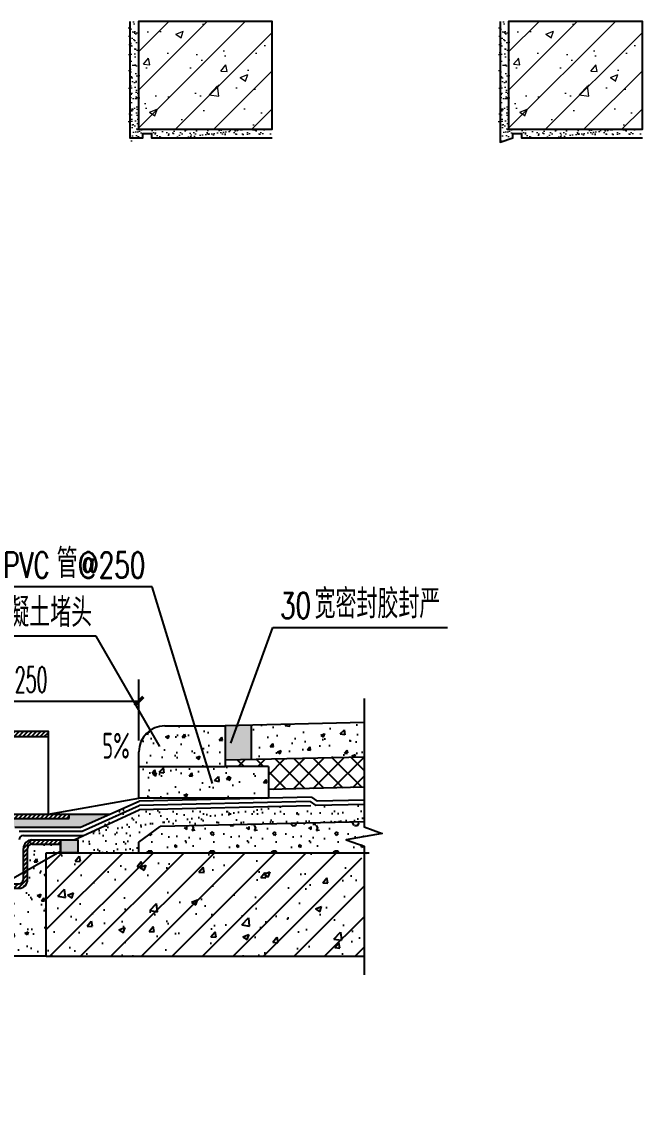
# Model space of a CAD drawing. Extents: x -518115 to 790560, y -210384 to 1628073.
# Drawn here: x 414851 to 416290, y 931034 to 933535 of the extents above; entities that cross this region are included whole.
import ezdxf

# ---------------------------------------------------------------- set-up
doc = ezdxf.new("R2010")
doc.units = 0
doc.header["$LTSCALE"] = 1000
doc.header["$MEASUREMENT"] = 0
doc.linetypes.add('DASH', pattern=[0.35, 0.25, -0.1])
for name, color, linetype in [('AD-INDX', 43, 'Continuous'), ('AD-SIGN', 195, 'Continuous'), ('AE-FNSH', 11, 'Continuous'), ('AE-PATN-MATE', 8, 'Continuous'), ('AE-PIPE', 10, 'Continuous'), ('AE-STRU-HACH', 8, 'Continuous'), ('AE-SUFC', 3, 'Continuous'), ('COLUMN', 9, 'Continuous'), ('DIM_LEAD', 3, 'Continuous'), ('DIM_SYMB', 3, 'Continuous'), ('PUB_DIM', 3, 'Continuous'), ('PUB_TEXT', 4, 'Continuous'), ('RCWALL', 71, 'Continuous'), ('看线', 251, 'Continuous')]:
    doc.layers.add(name, color=color, linetype=linetype)
doc.layers.add('PUB_HATCH', color=8, linetype='Continuous', lineweight=9)
doc.styles.add('_TCH_DIM', font='SIMPLEX.shx', dxfattribs={"width": 0.7, "bigfont": 'GBCBIG.shx'})
doc.styles.add('_TCH_DIM_T3', font='SIMPLEX.shx', dxfattribs={"width": 0.494118, "bigfont": 'GBCBIG.shx'})
doc.styles.add('TH-STYLE3', font='tssdeng.shx', dxfattribs={"width": 0.7, "bigfont": 'tssdchn.shx'})
doc.dimstyles.new('_TCH_ARCH&&10', dxfattribs={"dimtxt": 29.75, "dimasz": 10, "dimexe": 25, "dimexo": 30, "dimgap": 10, "dimtad": 1, "dimdec": 0, "dimzin": 0, "dimdsep": 46, "dimtxsty": '_TCH_DIM_T3', "dimblk": 'ARCHTICK', "dimcen": 0.09, "dimclrt": 7, "dimazin": 2, "dimtfac": 1, "dimtdec": 0, "dimtix": 1, "dimtmove": 2, "dimatfit": 3, "dimfxl": 1, "dimtolj": 1, "dimtzin": 0, "dimarcsym": 0})
pattern_1 = [(45, (-167023.3735, -88107.5606), (-2.499999996, 2.499999996), [])]

# ---------------------------------------------------------------- blocks, each defined once
blk = doc.blocks.new('A$C006627A6')
at = {"layer": 'AE-STRU-HACH'}
h = blk.add_hatch(dxfattribs=at)
h.set_pattern_fill('JIS_WOOD', color=256, scale=5, style=0)
h.set_pattern_definition([(45, (-168053.1745, -88221.756), (-2.499999996, 2.499999996), [])])
h.paths.add_polyline_path([(304, 421), (304, 427), (14, 427), (14, 421)])
h = blk.add_hatch(dxfattribs=at)
h.set_pattern_fill('JIS_WOOD', color=256, scale=5, style=0)
h.set_pattern_definition([(135, (167341.373, -88107.5606), (2.499999996, 2.499999996), [])])
h.paths.add_polyline_path([(-10, 331), (89, 331), (89, 326), (-10, 326)])
h = blk.add_hatch(dxfattribs=at)
h.set_pattern_fill('JIS_WOOD', color=256, scale=5, style=0)
h.set_pattern_definition(pattern_1)
h.paths.add_polyline_path([(84, 0), (89, 0), (89, 326), (84, 326)])
h.paths.add_polyline_path([(84, 245), (84, 250), (48, 250, -0.414214), (43, 255), (43, 291, 0.414214), (33, 301), (0, 301), (0, 296), (33, 296, -0.414214), (38, 291), (38, 255, 0.414214), (48, 245)])
h.paths.add_polyline_path([(270, 250), (234, 250), (234, 245), (270, 245, 0.414214), (280, 255), (280, 291, -0.414214), (285, 296), (318, 296), (318, 301), (285, 301, 0.414214), (275, 291), (275, 255, -0.414214)])
h.paths.add_polyline_path([(229, 0), (234, 0), (234, 326), (229, 326)])
h = blk.add_hatch(dxfattribs=at)
h.set_pattern_fill('JIS_WOOD', color=256, scale=5, style=0)
h.set_pattern_definition(pattern_1)
h.paths.add_polyline_path([(328, 331), (229, 331), (229, 326), (328, 326)])
at = {"layer": 'AE-PIPE'}
for p, q in [((14, 421), (14, 331)), ((89, 331), (89, 421)), ((92, 331), (92, 421)), ((104, 331), (104, 421)), ((107, 331), (107, 421)), ((129, 331), (129, 421)), ((132, 331), (132, 421)), ((157.5, 331), (157.5, 421)), ((160.5, 331), (160.5, 421)), ((186, 331), (186, 421)), ((189, 331), (189, 421)), ((211, 331), (211, 421)), ((214, 331), (214, 421)), ((226, 331), (226, 421)), ((229, 331), (229, 421)), ((304, 331), (304, 421)), ((-10, 331), (89, 331)), ((-10, 326), (-10, 331)), ((-10, 326), (84, 326)), ((84, 326), (84, 0)), ((89, 331), (89, 0)), ((89, 331), (229, 331)), ((229, 331), (229, 0)), ((229, 331), (328, 331)), ((234, 326), (234, 0)), ((234, 326), (328, 326)), ((328, 326), (328, 331)), ((0, 301), (0, 296)), ((33, 301), (0, 301)), ((285, 301), (318, 301)), ((318, 301), (318, 296)), ((33, 296), (0, 296)), ((38, 255), (38, 291)), ((43, 255), (43, 291)), ((275, 255), (275, 291)), ((280, 255), (280, 291)), ((285, 296), (318, 296)), ((84, 250), (48, 250)), ((84, 245), (48, 245)), ((234, 250), (270, 250)), ((234, 245), (270, 245)), ((84, 0), (89, 0)), ((229, 0), (234, 0))]:
    blk.add_line(p, q, dxfattribs=at)
blk.add_lwpolyline([(14, 421), (304, 421), (304, 427), (14, 427)], close=True, dxfattribs=at)
for centre, radius, start, end in [((33, 291), 10, 0, 90), ((285, 291), 10, 90, 180), ((33, 291), 5, 0, 90), ((285, 291), 5, 90, 180), ((48, 255), 10, 180, 270), ((48, 255), 5, 180, 270), ((270, 255), 5, 270, 0), ((270, 255), 10, 270, 0)]:
    blk.add_arc(centre, radius, start, end, dxfattribs=at)
blk = doc.blocks.new('_ArchTick')
at = {"color": 0, "linetype": 'ByBlock', "const_width": 0.4}
blk.add_lwpolyline([(-0.5, -0.5), (0.5, 0.5)], dxfattribs=at)
blk = doc.blocks.new('*D230')
at = {"layer": 'Defpoints', "color": 0, "transparency": 16777216}
for p in [(359469.4, 394845), (359219.4, 394769.2), (359469.4, 394769.2)]:
    blk.add_point(p, dxfattribs=at)
at = {"layer": 'PUB_DIM', "color": 0, "lineweight": -2, "transparency": 16777216}
for p, q in [((359219.4, 394799.2), (359219.4, 394870)), ((359469.4, 394799.2), (359469.4, 394870)), ((359219.4, 394845), (359469.4, 394845))]:
    blk.add_line(p, q, dxfattribs=at)
at = {"layer": 'PUB_DIM', "color": 0, "lineweight": -2, "transparency": 16777216, "xscale": 10, "yscale": 10, "zscale": 10, "rotation": 180}
blk.add_blockref('_ArchTick', (359219.4, 394845), dxfattribs=at)
at = {"layer": 'PUB_DIM', "color": 0, "lineweight": -2, "transparency": 16777216, "xscale": 10, "yscale": 10, "zscale": 10}
blk.add_blockref('_ArchTick', (359469.4, 394845), dxfattribs=at)
at = {"layer": 'PUB_DIM', "color": 7, "transparency": 16777216, "insert": (359344.4, 394869.9), "char_height": 29.75, "attachment_point": 5, "style": '_TCH_DIM_T3'}
blk.add_mtext('\\A1;250', dxfattribs=at)
blk = doc.blocks.new('adfhjjj')
at = {"layer": 'AE-PATN-MATE'}
h = blk.add_hatch(dxfattribs=at)
h.set_pattern_fill('混凝土', color=256, scale=6, style=0)
h.set_pattern_definition([(50, (224968.96, 298617.54), (43.035611, -3.765128), [4.5, -49.5]), (355, (224968.96, 298617.54), (-8.32508, 45.131528), [3.6, -39.6]), (100.4514, (224972.547, 298617.225), (34.710563, 41.366373), [3.824411, -42.068527]), (46.1842, (224968.96, 298629.54), (64.034463, -9.931141), [6.75, -74.25]), (96.6356, (224974.297, 298628.71), (56.079762, 58.447072), [5.736617, -63.10278]), (351.1842, (224968.96, 298629.54), (56.079717, 58.447116), [5.4, -59.4]), (21, (224974.96, 298626.54), (35.814423, -24.1571334), [4.5, -49.5]), (326, (224974.96, 298626.54), (14.59892, 43.509003), [3.6, -39.6]), (71.4514, (224977.945, 298624.526), (50.413358, 19.35183), [3.824411, -42.068527]), (37.5, (224968.96, 298617.539), (0.7295913, 19.9736312), [0, -39.12, 0, -40.2, 0, -39.75]), (7.5, (224968.96, 298617.539), (15.7841722, 23.6647027), [0, -22.92, 0, -38.22, 0, -15.15]), (327.5, (224955.58, 298617.539), (32.0293462, -1.3532923), [0, -15, 0, -46.8, 0, -62.1]), (317.5, (224949.58, 298617.54), (34.99117, 6.006299), [0, -19.5, 0, -31.08, 0, -44.1])])
edge = h.paths.add_edge_path()
edge.add_line((359619.4, 394769.2), (359569.4, 394769.2))
edge.add_line((359569.4, 394769.2), (359569.4, 394816.4))
edge.add_line((359569.4, 394816.4), (359499.4, 394816.4))
edge.add_arc((359499.4, 394786.4), 30, 90, 180)
edge.add_line((359469.4, 394786.4), (359469.4, 394732.5))
edge.add_line((359469.4, 394732.5), (359619.3, 394732.5))
edge.add_line((359619.3, 394732.5), (359619.4, 394732.5))
edge.add_line((359619.4, 394732.5), (359619.4, 394769.2))
for points in [[(359599.4, 394817.1), (359569.4, 394816.4), (359569.4, 394776.4), (359599.4, 394777.1)], [(359398.4, 394669), (359398.4, 394684), (359378.4, 394684), (359378.4, 394669)]]:
    blk.add_hatch(color=256, dxfattribs=at).paths.add_polyline_path(points)
h = blk.add_hatch(dxfattribs=at)
h.set_pattern_fill('混凝土', color=256, scale=6, style=0)
h.set_pattern_definition([(50, (225720.478, 295086.24), (43.035611, -3.765128), [4.5, -49.5]), (355, (225720.48, 295086.24), (-8.32508, 45.131528), [3.6, -39.6]), (100.4514, (225724.064, 295085.928), (34.710563, 41.366373), [3.824411, -42.068527]), (46.1842, (225720.48, 295098.24), (64.034463, -9.931141), [6.75, -74.25]), (96.6356, (225725.814, 295097.414), (56.079762, 58.447072), [5.736617, -63.10278]), (351.1842, (225720.48, 295098.24), (56.079717, 58.447116), [5.4, -59.4]), (21, (225726.478, 295095.24), (35.814423, -24.1571334), [4.5, -49.5]), (326, (225726.48, 295095.24), (14.59892, 43.509003), [3.6, -39.6]), (71.4514, (225729.463, 295093.23), (50.413358, 19.35183), [3.824411, -42.068527]), (37.5, (225720.478, 295086.241), (0.7295913, 19.9736312), [0, -39.12, 0, -40.2, 0, -39.75]), (7.5, (225720.478, 295086.241), (15.7841722, 23.6647027), [0, -22.92, 0, -38.22, 0, -15.15]), (327.5, (225707.098, 295086.241), (32.0293462, -1.3532923), [0, -15, 0, -46.8, 0, -62.1]), (317.5, (225701.098, 295086.241), (34.99117, 6.006299), [0, -19.5, 0, -31.08, 0, -44.1])])
h.paths.add_polyline_path([(359730.4, 394820.2), (359599.4, 394817.1), (359599.4, 394777.1), (359730.4, 394780.2)])
h = blk.add_hatch(dxfattribs=at)
h.set_pattern_fill('ANSI37', color=256, scale=5, style=0)
h.set_pattern_definition([(45, (191975.698, 304475.397), (-11.2253202, 11.2253202), []), (135, (191975.698, 304475.397), (-11.2253202, -11.2253202), [])])
h.paths.add_polyline_path([(359730.4, 394745.2), (359730.4, 394780.2), (359569.4, 394776.4), (359569.4, 394769.2), (359619.4, 394769.2), (359619.4, 394742.5)])
h = blk.add_hatch(dxfattribs=at)
h.set_pattern_fill('混凝土', color=256, scale=6, style=0)
h.set_pattern_definition([(50, (226506.048, 294948.66), (43.035611, -3.765128), [4.5, -49.5]), (355, (226506.048, 294948.66), (-8.32508, 45.131528), [3.6, -39.6]), (100.4514, (226509.634, 294948.345), (34.710563, 41.366373), [3.824411, -42.068527]), (46.1842, (226506.05, 294960.66), (64.034463, -9.931141), [6.75, -74.25]), (96.6356, (226511.384, 294959.83), (56.079762, 58.447072), [5.736617, -63.10278]), (351.1842, (226506.05, 294960.66), (56.079717, 58.447116), [5.4, -59.4]), (21, (226512.048, 294957.66), (35.814423, -24.1571334), [4.5, -49.5]), (326, (226512.048, 294957.66), (14.59892, 43.509003), [3.6, -39.6]), (71.4514, (226515.032, 294955.646), (50.413358, 19.35183), [3.824411, -42.068527]), (37.5, (226506.048, 294948.659), (0.7295913, 19.9736312), [0, -39.12, 0, -40.2, 0, -39.75]), (7.5, (226506.048, 294948.66), (15.7841722, 23.6647027), [0, -22.92, 0, -38.22, 0, -15.15]), (327.5, (226492.668, 294948.659), (32.0293462, -1.3532923), [0, -15, 0, -46.8, 0, -62.1]), (317.5, (226486.668, 294948.66), (34.99117, 6.006299), [0, -19.5, 0, -31.08, 0, -44.1])])
h.paths.add_polyline_path([(359304.6, 394709), (359342.3, 394709), (359323, 394725.1)])
edge = h.paths.add_edge_path()
edge.add_line((359294.4, 394633), (359294.4, 394549))
edge.add_line((359294.4, 394549), (359361.9, 394549))
edge.add_line((359361.9, 394549), (359361.9, 394669))
edge.add_line((359361.9, 394669), (359378.4, 394669))
edge.add_line((359378.4, 394669), (359378.4, 394679))
edge.add_line((359378.4, 394679), (359372.4, 394684))
edge.add_line((359372.4, 394684), (359345.4, 394684))
edge.add_arc((359345.4, 394674), 10, 90, 180)
edge.add_line((359335.4, 394674), (359335.4, 394638))
edge.add_arc((359330.4, 394638), 5, -90, 0, ccw=False)
edge.add_line((359330.4, 394633), (359294.4, 394633))
h = blk.add_hatch(dxfattribs=at)
h.set_pattern_fill('粉刷', color=256, scale=5, style=0)
h.set_pattern_definition([(37.5, (213672.175, 297412.681), (-0.6299336, 19.2682377), [0, -15.2, 0, -17, 0, -16.25]), (7.5, (213672.175, 297412.68), (17.697767, 28.2214607), [0, -8.2, 0, -13.7, 0, -5.25]), (327.5, (213659.875, 297412.681), (31.1414186, 0.0565905), [0, -5, 0, -18, 0, -23.5]), (317.5, (213659.875, 297412.68), (30.061266, 8.7767556), [0, -2.5, 0, -11.8, 0, -13.5])])
h.paths.add_polyline_path([(359730.4, 394705.2), (359730.4, 394725.2), (359444.6, 394718.4), (359398.4, 394684), (359398.4, 394669), (359469.4, 394669), (359469.4, 394681.5), (359493.8, 394699.5)])
h = blk.add_hatch(color=256, dxfattribs=at)
edge = h.paths.add_edge_path()
edge.add_line((359294.4, 394709), (359388.4, 394709))
edge.add_line((359388.4, 394709), (359388.4, 394714))
edge.add_line((359388.4, 394714), (359435.7, 394714))
edge.add_line((359435.7, 394714), (359401.8, 394699))
edge.add_line((359401.8, 394699), (359325.4, 394699))
edge.add_arc((359325.4, 394694), 5, 90, 180)
edge.add_line((359320.4, 394694), (359320.4, 394633))
edge.add_line((359320.4, 394633), (359294.4, 394633))
edge.add_line((359294.4, 394633), (359294.4, 394709))
h = blk.add_hatch(dxfattribs=at)
h.set_pattern_fill('加气混凝土', color=256, scale=6, style=0)
h.set_pattern_definition([(0, (213974.12, 296343.21), (36, 72), [0, -72]), (0, (213932, 296333.49), (36, 72), [0, -72]), (0, (213955.4, 296332.77), (36, 72), [0, -72]), (0, (213980.96, 296354.01), (36, 72), [0, -72]), (0, (213951.08, 296329.17), (36, 72), [0, -72]), (0, (213988.16, 296399.37), (36, 72), [0, -72]), (0, (213966.2, 296393.61), (36, 72), [0, -72]), (0, (213977.72, 296384.61), (36, 72), [0, -72]), (0, (213919.04, 296383.17), (36, 72), [0, -72]), (0, (213954.32, 296379.93), (36, 72), [0, -72]), (0, (213940.64, 296361.57), (36, 72), [0, -72]), (0, (213941.36, 296334.57), (36, 72), [0, -72]), (0, (213968.36, 296331.69), (36, 72), [0, -72]), (0, (213988.16, 296363.37), (36, 72), [0, -72]), (0, (213920.84, 296352.21), (36, 72), [0, -72]), (0, (213926.96, 296364.45), (36, 72), [0, -72]), (0, (213955.04, 296359.41), (36, 72), [0, -72]), (0, (213944.96, 296348.97), (36, 72), [0, -72]), (0, (213939.2, 296372.73), (36, 72), [0, -72]), (0, (213948.2, 296399.73), (36, 72), [0, -72]), (0, (213923.72, 296337.09), (36, 72), [0, -72]), (0, (213963.32, 296384.97), (36, 72), [0, -72]), (0, (213929.84, 296386.05), (36, 72), [0, -72]), (0, (213924.08, 296395.41), (36, 72), [0, -72]), (130.601294, (213983.7377, 296376.8253), (-179.99999801, 216.000000944), [3.160986, -1324.45332]), (18.434949, (213978.595, 296378.197), (179.9999993, 71.9999995), [3.25263, -452.115348]), (90, (213978.595, 296375.11), (36, 72), [3.085714, -140.914278]), (161.565051, (213981.68, 296374.082), (-180.0000009, 71.9999946), [3.25263, -452.115348]), (53.130102, (213981.68, 296374.082), (36.0000001, 72), [3.428572, -356.57142]), (135, (213984.423, 296337.397), (-36.0000044, 71.999995), [2.90924, -200.737512]), (45, (213980.31, 296337.397), (35.9999998, 71.9999997), [2.90924, -200.737512]), (135, (213982.366, 296335.34), (-36.0000044, 71.999995), [2.90924, -200.737512]), (45, (213982.366, 296335.34), (35.9999998, 71.9999997), [2.90924, -200.737512]), (116.56505, (213949.795, 296385.74), (-6e-06, 143.999996), [3.83326, -76.66518]), (180, (213948.08, 296389.17), (-36, 72), [4.114286, -67.88571]), (63.43495, (213942.25, 296385.74), (3e-07, 144), [3.83326, -76.66518]), (116.56505, (213943.966, 296382.31), (-6e-06, 143.999996), [3.83326, -76.66518]), (0, (213943.966, 296382.31), (36, 72), [4.114286, -67.88571]), (63.43495, (213948.08, 296382.31), (3e-07, 144), [3.83326, -76.66518]), (107.102728, (213976.8805, 296361.3968), (-107.99999587, 360.00000058), [4.663362, -1953.9483]), (143.972626, (213975.509, 296365.854), (-683.99999133, 503.99999943), [4.663362, -974.6424]), (180, (213971.74, 296368.6), (-36, 72), [4.457143, -67.542852]), (36.0273733, (213963.509, 296365.854), (683.99999495, 503.99999457), [4.663362, -974.6424]), (71.565051, (213962.138, 296361.74), (108.00000055, 359.9999994), [4.336838, -451.031136]), (107.102728, (213963.509, 296357.2825), (-107.99999587, 360.00000058), [4.663362, -1953.9483]), (143.972626, (213967.2805, 296354.5396), (-683.99999133, 503.99999943), [4.663362, -974.6424]), (0, (213967.28, 296354.54), (36, 72), [4.457143, -67.542852]), (36.0273733, (213971.7377, 296354.5396), (683.99999495, 503.99999457), [4.663362, -974.6424]), (71.565051, (213975.509, 296357.282), (108.00000055, 359.9999994), [4.336838, -451.031136]), (150.255118, (213977.566, 296394.997), (-108.00000026, 71.9999991), [2.764202, -577.718352]), (90, (213975.166, 296393.625), (36, 72), [2.742857, -141.25713]), (29.7448813, (213975.166, 296393.625), (108.00000006, 71.99999966), [2.764202, -577.718352]), (116.56505, (213960.766, 296343.91), (-6e-06, 143.999996), [3.83326, -76.66518]), (168.690067, (213959.052, 296347.3396), (-324.00000024, 71.9999982), [3.49647, -730.76226]), (41.185925, (213952.8805, 296345.6254), (899.99999455, 791.999993075), [3.64462, -1527.09624]), (90, (213952.88, 296342.197), (36, 72), [3.428572, -140.57142]), (138.814074, (213955.6234, 296339.7968), (-899.999984, 792.000005044), [3.64462, -1527.09624]), (16.6992442, (213955.6234, 296339.7968), (1187.99999106, 359.99999623), [3.579534, -1499.8245]), (60.945396, (213959.052, 296340.8253), (35.999999904, 71.99999936), [3.52993, -1479.04074]), (109.983106, (213930.5948, 296374.0825), (-180.00000068, 503.999998666), [4.01304, -1681.4637]), (155.556045, (213929.2234, 296377.854), (-468.000001784, 215.99999551), [4.142758, -1735.81578]), (24.4439547, (213921.6805, 296377.854), (468.000000233, 215.99999896), [4.142758, -1735.81578]), (70.0168934, (213920.309, 296374.0825), (180.00000054, 503.99999875), [4.01304, -1681.4637]), (109.983106, (213921.6805, 296370.311), (-180.00000068, 503.999998666), [4.01304, -1681.4637]), (160.016893, (213925.452, 296368.9396), (-180.0000001, 71.99999672), [4.01304, -838.7253]), (19.9831065, (213925.452, 296368.9396), (179.99999901, 71.99999989), [4.01304, -838.7253]), (70.0168934, (213929.2234, 296370.311), (180.00000054, 503.99999875), [4.01304, -1681.4637]), (122.005383, (213957.338, 296367.568), (-36.00000483, 71.99999632), [3.234508, -676.01208]), (18.434949, (213952.538, 296369.282), (179.9999993, 71.9999995), [3.25263, -452.115348]), (90, (213952.538, 296366.197), (36, 72), [3.085714, -140.914278]), (161.565051, (213955.623, 296365.168), (-180.0000009, 71.9999946), [3.25263, -452.115348]), (54.4623222, (213955.6234, 296365.168), (251.99999963, 359.99999946), [2.949368, -1235.78538]), (116.56505, (213936.423, 296350.08), (-6e-06, 143.999996), [3.83326, -76.66518]), (180, (213934.71, 296353.51), (-36, 72), [3.771428, -68.228568]), (59.0362434, (213928.8805, 296350.0825), (36.00000012, 71.99999965), [3.998367, -835.65864]), (120.963756, (213930.9377, 296346.654), (-36.00000492, 71.9999967), [3.998367, -835.65864]), (0, (213930.94, 296346.654), (36, 72), [3.771428, -68.228568]), (63.43495, (213934.71, 296346.654), (3e-07, 144), [3.83326, -76.66518])])
h.paths.add_polyline_path([(359736.1, 394669), (359742.4, 394670.7), (359730.4, 394672.1), (359730.4, 394705.2), (359493.8, 394699.5), (359469.4, 394681.5), (359469.4, 394669)])
at = {"layer": 'AE-STRU-HACH'}
h = blk.add_hatch(dxfattribs=at)
h.set_pattern_fill('钢筋混凝土', color=256, scale=10, style=0)
h.set_pattern_definition([(45, (208849.702, 296202.205), (-17.6776695, 17.6776695), []), (50, (208849.7, 296202.205), (71.726018, -6.275213), [7.5, -82.5]), (355, (208849.7, 296202.205), (-13.875133, 75.219213), [6, -66]), (100.4514, (208855.68, 296201.68), (57.850938, 68.943954), [6.37402, -70.11421]), (46.1842, (208849.7, 296222.205), (106.724105, -16.5519), [11.25, -123.75]), (96.6356, (208858.6, 296220.83), (93.46627, 97.41179), [9.56103, -105.1713]), (351.1842, (208849.7, 296222.2), (93.466195, 97.41186), [9, -99]), (21, (208859.7, 296217.205), (59.690705, -40.26189), [7.5, -82.5]), (326, (208859.7, 296217.205), (24.331533, 72.515005), [6, -66]), (71.4514, (208864.676, 296213.85), (84.022263, 32.25305), [6.37402, -70.11421]), (37.5, (208849.702, 296202.205), (1.2159855, 33.2893854), [0, -65.2, 0, -67, 0, -66.25]), (7.5, (208849.702, 296202.205), (26.306954, 39.441171), [0, -38.2, 0, -63.7, 0, -25.25]), (327.5, (208827.402, 296202.205), (53.3822436, -2.255487), [0, -25, 0, -78, 0, -103.5]), (317.5, (208817.4, 296202.205), (58.318617, 10.010498), [0, -32.5, 0, -51.8, 0, -73.5])])
h.paths.add_polyline_path([(359718.3, 394664.2), (359736.1, 394669), (359361.9, 394669), (359361.9, 394549), (359730.4, 394549), (359730.4, 394662.8)])
at = {"layer": 'AD-SIGN'}
blk.add_lwpolyline([(359370.4, 394743.4, 0, 10, 0), (359410.1, 394749.3, 0, 0, 0), (359458.8, 394756.5, 0, 0, 0)], format="xyseb", dxfattribs=at)
at = {"layer": 'AE-FNSH'}
blk.add_line((359730.4, 394820.2), (359569.4, 394816.4), dxfattribs=at)
at = {"layer": 'AE-SUFC'}
for p, q in [((359599.4, 394817.1), (359599.4, 394777.1)), ((359730.4, 394780.2), (359569.4, 394776.4)), ((359730.4, 394745.2), (359619.4, 394742.5)), ((359364.4, 394714), (359469.4, 394732.5)), ((359401.8, 394699), (359469.5, 394729)), ((359669.4, 394733.7), (359469.5, 394729)), ((359667.8, 394728.7), (359469.6, 394724)), ((359667.8, 394728.7), (359674.4, 394723.8)), ((359669.4, 394733.7), (359676, 394728.9)), ((359730.4, 394725.2), (359674.4, 394723.8)), ((359730.4, 394730.2), (359676, 394728.9)), ((359388.4, 394714), (359435.7, 394714)), ((359394.4, 394684), (359469.8, 394719)), ((359403.5, 394694), (359469.6, 394724)), ((359668.5, 394723.7), (359469.8, 394719)), ((359730.4, 394705.2), (359493.8, 394699.5)), ((359325.4, 394699), (359401.8, 394699)), ((359330.4, 394694), (359403.5, 394694)), ((359335.4, 394689), (359405.1, 394689)), ((359469.4, 394681.5), (359493.8, 394699.5)), ((359378.4, 394679), (359378.4, 394669)), ((359398.4, 394684), (359398.4, 394669)), ((359469.4, 394669), (359469.4, 394681.5)), ((359361.9, 394549), (359294.4, 394549))]:
    blk.add_line(p, q, dxfattribs=at)
at = {"layer": 'AE-SUFC', "linetype": 'DASH', "ltscale": 10}
blk.add_line((359469.4, 394769.2), (359569.4, 394769.2), dxfattribs=at)
at = {"layer": 'AE-SUFC'}
blk.add_lwpolyline([(359378.4, 394684), (359398.4, 394684), (359398.4, 394669), (359378.4, 394669)], close=True, dxfattribs=at)
blk.add_arc((359335.4, 394684), 5, 90, 180, dxfattribs=at)
at = {"layer": 'DIM_LEAD'}
for p, q in [((359484.8, 394977.5), (359128.2, 394977.5)), ((359554.7, 394749.4), (359484.8, 394977.5)), ((359575.8, 394796.3), (359624.7, 394930.6)), ((359624.7, 394930.6), (359827.1, 394930.6)), ((359419.9, 394920.6), (359234.4, 394920.6)), ((359493.6, 394792.3), (359419.9, 394920.6)), ((359378.4, 394670.6), (358984.9, 394447.2))]:
    blk.add_line(p, q, dxfattribs=at)
at = {"layer": 'DIM_SYMB'}
blk.add_lwpolyline([(359730.4, 394848.2), (359730.4, 394699.2), (359751.4, 394691.5), (359709.4, 394684.1), (359730.4, 394676.7), (359730.4, 394527.6)], dxfattribs=at)
at = {"layer": 'RCWALL'}
for p, q in [((359499.4, 394816.4), (359569.4, 394816.4)), ((359569.4, 394816.4), (359569.4, 394769.2)), ((359469.4, 394732.5), (359469.4, 394786.4)), ((359619.4, 394769.2), (359569.4, 394769.2)), ((359619.4, 394769.2), (359619.4, 394732.5)), ((359619.4, 394732.5), (359469.4, 394732.5)), ((359578.4, 394732.5), (359578.3, 394732.5)), ((359361.9, 394549), (359361.9, 394669)), ((359361.9, 394669), (359736.1, 394669)), ((359361.9, 394549), (359730.4, 394549))]:
    blk.add_line(p, q, dxfattribs=at)
blk.add_arc((359499.4, 394786.4), 30, 90, 180, dxfattribs=at)
at = {"layer": 'AE-PIPE'}
blk.add_blockref('A$C006627A6', (359060.4, 394383), dxfattribs=at)
at = {"layer": 'AD-INDX', "style": 'TH-STYLE3', "width": 0.6}
blk.add_text('5%%%', height=30, dxfattribs=at).set_placement((359427, 394778.3))
at = {"layer": 'PUB_TEXT', "style": '_TCH_DIM'}
for s, height, p in [('管', 33.8, (359374, 394988)), ('宽密封胶封严', 33.76, (359672.9, 394941.1)), ('现浇混凝土堵头', 33.76, (359244.9, 394931.1))]:
    blk.add_text(s, height=height, dxfattribs=at).set_placement(p)
at = {"layer": 'PUB_TEXT', "style": '_TCH_DIM', "width": 0.705882}
for s, p in [('PVC', (359312, 394988)), ('@250', (359398.5, 394988)), ('30', (359632.9, 394941.1))]:
    blk.add_text(s, height=29.75, dxfattribs=at).set_placement(p)
at = {"layer": 'PUB_DIM'}
dim = blk.add_aligned_dim(p1=(359219.4, 394769.2), p2=(359469.4, 394769.2), distance=75.8, dimstyle='_TCH_ARCH&&10', dxfattribs=at)
dim.commit()
dim.dimension.update_dxf_attribs({"geometry": '*D230', "text_midpoint": (359344.4, 394869.9)})

msp = doc.modelspace()

# ---------------------------------------------------------------- hatches: boundary and pattern name
at = {"layer": 'PUB_HATCH', "linetype": 'ByBlock'}
h = msp.add_hatch(dxfattribs=at)
h.set_pattern_fill('砂灰土', color=256, scale=5, style=0)
h.set_pattern_definition([(37.5, (288477.919, 939029.475), (-0.6299336, 19.2682377), [0, -15.2, 0, -17, 0, -16.25]), (7.5, (288477.92, 939029.475), (17.697767, 28.2214607), [0, -8.2, 0, -13.7, 0, -5.25]), (327.5, (288465.62, 939029.475), (31.1414186, 0.0565905), [0, -5, 0, -18, 0, -23.5]), (317.5, (288465.62, 939029.475), (30.061266, 8.7767556), [0, -2.5, 0, -11.8, 0, -13.5])])
h.paths.add_polyline_path([(415134, 933285.4), (415124, 933285.4), (415124, 933535.4), (415099, 933535.4), (415099, 933255.4), (415134, 933270.5)])
at = {"layer": 'PUB_HATCH'}
h = msp.add_hatch(dxfattribs=at)
h.set_pattern_fill('钢筋混凝土', color=256, scale=25, style=0)
h.set_pattern_definition([(45, (304858.687, 1220418.78), (-44.194174, 44.194174), []), (50, (304858.69, 1220418.78), (179.315046, -15.688034), [18.75, -206.25]), (355, (304858.69, 1220418.78), (-34.68783, 188.04803), [15, -165]), (100.4514, (304873.63, 1220417.47), (144.62735, 172.35989), [15.93505, -175.28553]), (46.1842, (304858.69, 1220468.78), (266.81026, -41.37975), [28.125, -309.375]), (96.6356, (304880.92, 1220465.33), (233.66568, 243.52947), [23.90257, -262.92825]), (351.1842, (304858.7, 1220468.78), (233.66549, 243.52965), [22.5, -247.5]), (21, (304883.69, 1220456.28), (149.22676, -100.65472), [18.75, -206.25]), (326, (304883.69, 1220456.28), (60.82883, 181.28751), [15, -165]), (71.4514, (304896.12, 1220447.9), (210.05566, 80.63262), [15.93505, -175.28553]), (37.5, (304858.687, 1220418.78), (3.039964, 83.223463), [0, -163, 0, -167.5, 0, -165.625]), (7.5, (304858.69, 1220418.78), (65.767384, 98.602928), [0, -95.5, 0, -159.25, 0, -63.125]), (327.5, (304802.937, 1220418.78), (133.455609, -5.638718), [0, -62.5, 0, -195, 0, -258.75]), (317.5, (304777.94, 1220418.78), (145.796542, 25.026246), [0, -81.25, 0, -129.5, 0, -183.75])])
h.paths.add_polyline_path([(415122, 933285.4), (415432, 933285.4), (415432, 933535.4), (415122, 933535.4)])
at = {"layer": 'PUB_HATCH', "linetype": 'ByBlock'}
h = msp.add_hatch(dxfattribs=at)
h.set_pattern_fill('砂灰土', color=256, scale=5, style=0)
h.set_pattern_definition([(37.5, (289335.834, 939029.475), (-0.6299336, 19.2682377), [0, -15.2, 0, -17, 0, -16.25]), (7.5, (289335.834, 939029.475), (17.697767, 28.2214607), [0, -8.2, 0, -13.7, 0, -5.25]), (327.5, (289323.534, 939029.475), (31.1414186, 0.0565905), [0, -5, 0, -18, 0, -23.5]), (317.5, (289323.534, 939029.475), (30.061266, 8.7767556), [0, -2.5, 0, -11.8, 0, -13.5])])
h.paths.add_polyline_path([(415991.9, 933285.4), (415981.9, 933285.4), (415981.9, 933535.4), (415956.9, 933535.4), (415956.9, 933255.4), (415991.9, 933270.5)])
at = {"layer": 'PUB_HATCH'}
h = msp.add_hatch(dxfattribs=at)
h.set_pattern_fill('钢筋混凝土', color=256, scale=25, style=0)
h.set_pattern_definition([(45, (305716.6, 1220418.78), (-44.194174, 44.194174), []), (50, (305716.6, 1220418.78), (179.315046, -15.688034), [18.75, -206.25]), (355, (305716.6, 1220418.78), (-34.68783, 188.04803), [15, -165]), (100.4514, (305731.54, 1220417.47), (144.62735, 172.35989), [15.93505, -175.28553]), (46.1842, (305716.6, 1220468.78), (266.81026, -41.37975), [28.125, -309.375]), (96.6356, (305738.84, 1220465.33), (233.66568, 243.52947), [23.90257, -262.92825]), (351.1842, (305716.6, 1220468.78), (233.66549, 243.52965), [22.5, -247.5]), (21, (305741.6, 1220456.28), (149.22676, -100.65472), [18.75, -206.25]), (326, (305741.6, 1220456.28), (60.82883, 181.28751), [15, -165]), (71.4514, (305754.04, 1220447.9), (210.05566, 80.63262), [15.93505, -175.28553]), (37.5, (305716.6, 1220418.78), (3.039964, 83.223463), [0, -163, 0, -167.5, 0, -165.625]), (7.5, (305716.6, 1220418.78), (65.767384, 98.602928), [0, -95.5, 0, -159.25, 0, -63.125]), (327.5, (305660.85, 1220418.78), (133.455609, -5.638718), [0, -62.5, 0, -195, 0, -258.75]), (317.5, (305635.85, 1220418.78), (145.796542, 25.026246), [0, -81.25, 0, -129.5, 0, -183.75])])
h.paths.add_polyline_path([(415979.9, 933285.4), (416289.9, 933285.4), (416289.9, 933535.4), (415979.9, 933535.4)])
at = {"layer": 'PUB_HATCH', "linetype": 'ByBlock'}
h = msp.add_hatch(dxfattribs=at)
h.set_pattern_fill('砂灰土', color=256, scale=5, style=0)
h.set_pattern_definition([(37.5, (-1772412.686, 1417938.504), (-0.62993358, 19.26823769), [0, -15.2, 0, -17, 0, -16.25]), (7.5, (-1772412.686, 1417938.504), (17.69776705, 28.22146065), [0, -8.2, 0, -13.7, 0, -5.25]), (327.5, (-1772424.986, 1417938.504), (31.14141862, 0.05659054), [0, -5, 0, -18, 0, -23.5]), (317.5, (-1772424.986, 1417938.504), (30.06126605, 8.77675565), [0, -2.5, 0, -11.8, 0, -13.5])])
h.paths.add_polyline_path([(415432, 933285.4), (415152, 933285.4), (415152, 933265.4), (415432, 933265.4)])
h = msp.add_hatch(dxfattribs=at)
h.set_pattern_fill('砂灰土', color=256, scale=5, style=0)
h.set_pattern_definition([(37.5, (-1771554.771, 1417938.504), (-0.62993358, 19.26823769), [0, -15.2, 0, -17, 0, -16.25]), (7.5, (-1771554.771, 1417938.504), (17.69776705, 28.22146065), [0, -8.2, 0, -13.7, 0, -5.25]), (327.5, (-1771567.071, 1417938.504), (31.14141862, 0.05659054), [0, -5, 0, -18, 0, -23.5]), (317.5, (-1771567.071, 1417938.504), (30.06126605, 8.77675565), [0, -2.5, 0, -11.8, 0, -13.5])])
h.paths.add_polyline_path([(416289.9, 933285.4), (416009.9, 933285.4), (416009.9, 933265.4), (416289.9, 933265.4)])

# ---------------------------------------------------------------- linework, layer by layer
at = {"layer": 'COLUMN'}
for points in [[(415122, 933285.4), (415432, 933285.4), (415432, 933535.4), (415122, 933535.4)], [(415979.9, 933285.4), (416289.9, 933285.4), (416289.9, 933535.4), (415979.9, 933535.4)]]:
    msp.add_lwpolyline(points, close=True, dxfattribs=at)
at = {"layer": '看线'}
for points in [[(415102, 933535.4), (415102, 933265.4), (415132, 933265.4), (415132, 933275.4), (415152, 933275.4), (415152, 933265.4), (415432, 933265.4)], [(415959.9, 933535.4), (415959.9, 933255.4), (415989.9, 933265.4), (415989.9, 933275.4), (416009.9, 933275.4), (416009.9, 933265.4), (416289.9, 933265.4)]]:
    msp.add_lwpolyline(points, dxfattribs=at)

# ---------------------------------------------------------------- block references
at = {"xscale": 2, "yscale": 2, "zscale": 2}
msp.add_blockref('adfhjjj', (-303815.9, 142268.4), dxfattribs=at)

doc.saveas('drawing.dxf')
